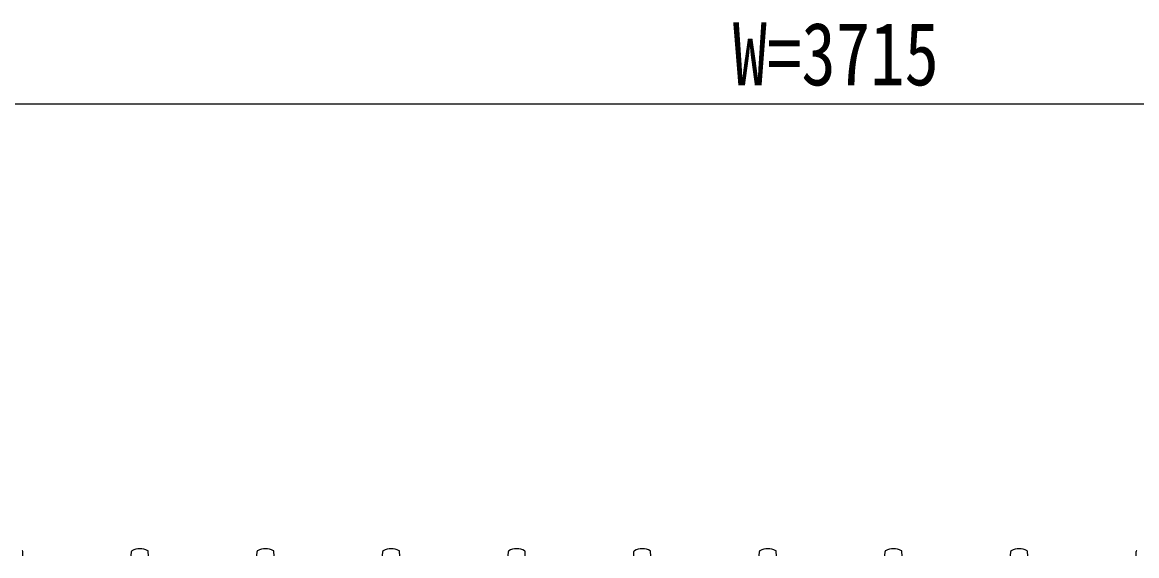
# Model space of a CAD drawing. Units: millimetres, scale not verified. Extents: x -16820 to 16820, y -11880 to 11880.
# Drawn here: x -13356 to -11804, y 1942 to 2686 of the extents above; entities that cross this region are included whole.
import ezdxf
from ezdxf.enums import TextEntityAlignment as Align

# ---------------------------------------------------------------- set-up
doc = ezdxf.new("R2010")
doc.units = ezdxf.units.MM
doc.header["$LTSCALE"] = 50
doc.layers.add('0-4_YKK_13', color=4, linetype='Continuous')
doc.layers.add('0-6_YKK_D', color=6, linetype='Continuous')
doc.styles.add('ＭＳ ゴシック', font='')
doc.styles.get('ＭＳ ゴシック').set_extended_font_data('MS Gothic')

msp = doc.modelspace()

# ---------------------------------------------------------------- linework, layer by layer
at = {"layer": '0-4_YKK_13'}
for p, q in [((-13355.42, 1942.32), (-13355.8, 1948.44)), ((-13204.42, 1942.32), (-13204.05, 1948.44)), ((-13180.42, 1942.32), (-13180.8, 1948.44)), ((-13029.42, 1942.32), (-13029.05, 1948.44)), ((-13005.42, 1942.32), (-13005.8, 1948.44)), ((-12854.42, 1942.32), (-12854.05, 1948.44)), ((-12830.42, 1942.32), (-12830.8, 1948.44)), ((-12679.42, 1942.32), (-12679.05, 1948.44)), ((-12655.42, 1942.32), (-12655.8, 1948.44)), ((-12504.42, 1942.32), (-12504.05, 1948.44)), ((-12480.42, 1942.32), (-12480.8, 1948.44)), ((-12329.42, 1942.32), (-12329.05, 1948.44)), ((-12305.42, 1942.32), (-12305.8, 1948.44)), ((-12154.42, 1942.32), (-12154.05, 1948.44)), ((-12130.42, 1942.32), (-12130.8, 1948.44)), ((-11979.42, 1942.32), (-11979.05, 1948.44)), ((-11955.42, 1942.32), (-11955.8, 1948.44)), ((-11804.42, 1942.32), (-11804.05, 1948.44))]:
    msp.add_line(p, q, dxfattribs=at)
for centre, radius, start, end in [((-13356.79, 1948.38), 1, 3.5, 62.3399), ((-13203.05, 1948.38), 1, 117.6601, 176.5), ((-13192.42, 1928.11), 23.89, 62.3399, 117.6601), ((-13181.79, 1948.38), 1, 3.5, 62.3399), ((-13028.05, 1948.38), 1, 117.6601, 176.5), ((-13017.42, 1928.11), 23.89, 62.3399, 117.6601), ((-13006.79, 1948.38), 1, 3.5, 62.3399), ((-12853.05, 1948.38), 1, 117.6601, 176.5), ((-12842.42, 1928.11), 23.89, 62.3399, 117.6601), ((-12831.79, 1948.38), 1, 3.5, 62.3399), ((-12678.05, 1948.38), 1, 117.6601, 176.5), ((-12667.42, 1928.11), 23.89, 62.3399, 117.6601), ((-12656.79, 1948.38), 1, 3.5, 62.3399), ((-12503.05, 1948.38), 1, 117.6601, 176.5), ((-12492.42, 1928.11), 23.89, 62.3399, 117.6601), ((-12481.79, 1948.38), 1, 3.5, 62.3399), ((-12328.05, 1948.38), 1, 117.6601, 176.5), ((-12317.42, 1928.11), 23.89, 62.3399, 117.6601), ((-12306.79, 1948.38), 1, 3.5, 62.3399), ((-12153.05, 1948.38), 1, 117.6601, 176.5), ((-12142.42, 1928.11), 23.89, 62.3399, 117.6601), ((-12131.79, 1948.38), 1, 3.5, 62.3399), ((-11978.05, 1948.38), 1, 117.6601, 176.5), ((-11967.42, 1928.11), 23.89, 62.3399, 117.6601), ((-11956.79, 1948.38), 1, 3.5, 62.3399), ((-11803.05, 1948.38), 1, 117.6601, 176.5)]:
    msp.add_arc(centre, radius, start, end, dxfattribs=at)
at = {"layer": '0-6_YKK_D'}
msp.add_line((-10384.92, 2572), (-13899.92, 2572), dxfattribs=at)

# ---------------------------------------------------------------- texts
at = {"layer": '0-6_YKK_D', "style": 'ＭＳ ゴシック', "width": 0.8}
msp.add_text('W=3715', height=87.98, dxfattribs=at).set_placement((-12366.42, 2572), align=Align.BOTTOM_LEFT)

doc.saveas('drawing.dxf')
